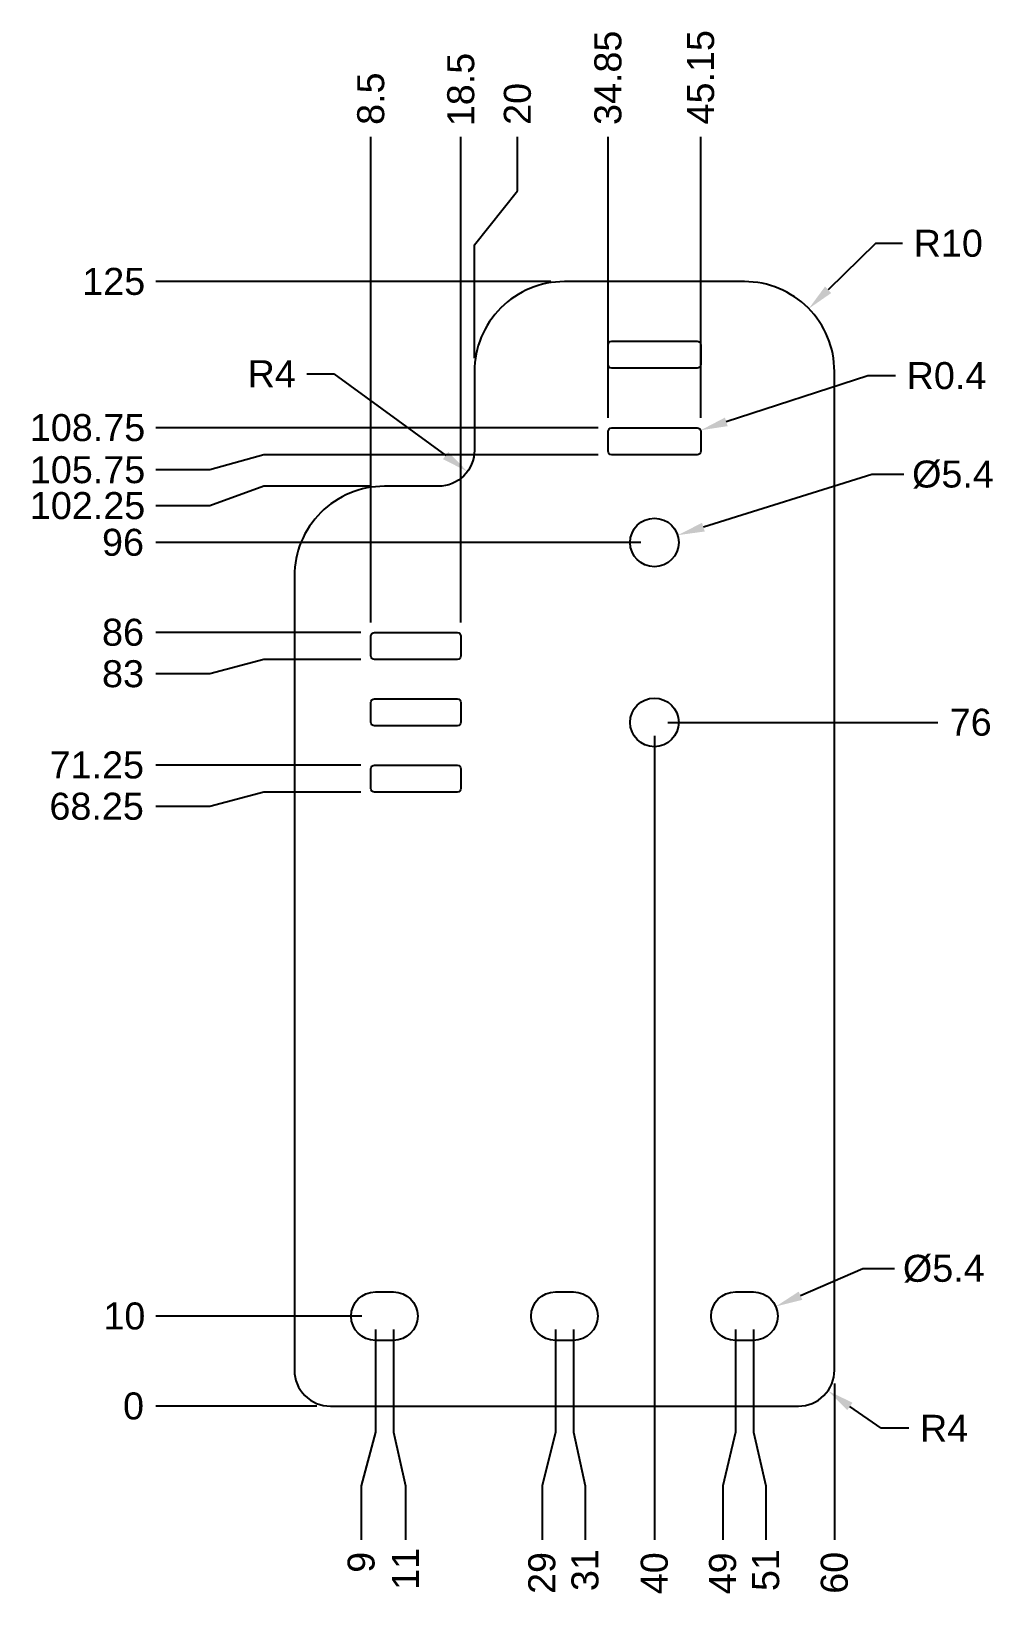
# Model space of a CAD drawing. Header units: millimetres. Extents: x -29 to 78, y -21 to 153.
import ezdxf

# ---------------------------------------------------------------- set-up
doc = ezdxf.new("R2010")
doc.units = ezdxf.units.MM
doc.layers.add('Dimensions', color=7, linetype='Continuous')
doc.layers.add('Parts', color=7, linetype='Continuous')
doc.styles.get("Standard").update_dxf_attribs({"font": 'arial.ttf'})
doc.dimstyles.new('Copy of Standard', dxfattribs={"dimtxt": 3, "dimasz": 3, "dimexe": 3, "dimexo": 1.5, "dimgap": 1.5, "dimtad": 0, "dimtoh": 1, "dimdsep": 46, "dimtxsty": 'Standard', "dimcen": 0, "dimadec": 0, "dimazin": 2, "dimtfac": 1, "dimtofl": 0, "dimtmove": 0, "dimatfit": 3, "dimfxl": 1, "dimtolj": 1, "dimtzin": 0, "dimarcsym": 0})

# ---------------------------------------------------------------- blocks, each defined once
blk = doc.blocks.new('*D1')
at = {"layer": 'Defpoints', "color": 0}
for p in [(-15.39, 0), (0, 0), (4, 0)]:
    blk.add_point(p, dxfattribs=at)
at = {"layer": 'Dimensions', "color": 0, "lineweight": -2}
blk.add_line((2.5, 0), (-15.39, 0), dxfattribs=at)
at = {"layer": 'Dimensions', "color": 0, "insert": (-17.87, 0), "char_height": 3, "attachment_point": 5}
blk.add_mtext('\\A1;0', dxfattribs=at)
blk = doc.blocks.new('*D2')
at = {"layer": 'Defpoints', "color": 0}
for p in [(-15.39, 108.75), (35.25, 108.75), (0, 0)]:
    blk.add_point(p, dxfattribs=at)
at = {"layer": 'Dimensions', "color": 0, "lineweight": -2}
blk.add_line((33.75, 108.75), (-15.39, 108.75), dxfattribs=at)
at = {"layer": 'Dimensions', "color": 0, "insert": (-22.98, 108.75), "char_height": 3, "attachment_point": 5}
blk.add_mtext('\\A1;108.75', dxfattribs=at)
blk = doc.blocks.new('*D3')
at = {"layer": 'Defpoints', "color": 0}
for p in [(35.25, 105.75), (-15.39, 104.07), (0, 0)]:
    blk.add_point(p, dxfattribs=at)
at = {"layer": 'Dimensions', "color": 0, "lineweight": -2}
for p, q in [((-3.39, 105.75), (-9.39, 104.07)), ((33.75, 105.75), (-3.39, 105.75)), ((-9.39, 104.07), (-15.39, 104.07))]:
    blk.add_line(p, q, dxfattribs=at)
at = {"layer": 'Dimensions', "color": 0, "insert": (-22.98, 104.07), "char_height": 3, "attachment_point": 5}
blk.add_mtext('\\A1;105.75', dxfattribs=at)
blk = doc.blocks.new('*D4')
at = {"layer": 'Defpoints', "color": 0}
for p in [(-15.39, 96), (40, 96), (0, 0)]:
    blk.add_point(p, dxfattribs=at)
at = {"layer": 'Dimensions', "color": 0, "lineweight": -2}
blk.add_line((38.5, 96), (-15.39, 96), dxfattribs=at)
at = {"layer": 'Dimensions', "color": 0, "insert": (-19.04, 96), "char_height": 3, "attachment_point": 5}
blk.add_mtext('\\A1;96', dxfattribs=at)
blk = doc.blocks.new('*D5')
at = {"layer": 'Defpoints', "color": 0}
for p in [(-15.39, 86), (8.9, 86), (0, 0)]:
    blk.add_point(p, dxfattribs=at)
at = {"layer": 'Dimensions', "color": 0, "lineweight": -2}
blk.add_line((7.4, 86), (-15.39, 86), dxfattribs=at)
at = {"layer": 'Dimensions', "color": 0, "insert": (-19.04, 86), "char_height": 3, "attachment_point": 5}
blk.add_mtext('\\A1;86', dxfattribs=at)
blk = doc.blocks.new('*D6')
at = {"layer": 'Defpoints', "color": 0}
for p in [(8.9, 83), (-15.39, 81.39), (0, 0)]:
    blk.add_point(p, dxfattribs=at)
at = {"layer": 'Dimensions', "color": 0, "lineweight": -2}
for p, q in [((-3.39, 83), (-9.39, 81.39)), ((7.4, 83), (-3.39, 83)), ((-9.39, 81.39), (-15.39, 81.39))]:
    blk.add_line(p, q, dxfattribs=at)
at = {"layer": 'Dimensions', "color": 0, "insert": (-19.04, 81.39), "char_height": 3, "attachment_point": 5}
blk.add_mtext('\\A1;83', dxfattribs=at)
blk = doc.blocks.new('*D7')
at = {"layer": 'Defpoints', "color": 0}
for p in [(-15.39, 71.25), (8.9, 71.25), (0, 0)]:
    blk.add_point(p, dxfattribs=at)
at = {"layer": 'Dimensions', "color": 0, "lineweight": -2}
blk.add_line((7.4, 71.25), (-15.39, 71.25), dxfattribs=at)
at = {"layer": 'Dimensions', "color": 0, "insert": (-21.95, 71.25), "char_height": 3, "attachment_point": 5}
blk.add_mtext('\\A1;71.25', dxfattribs=at)
blk = doc.blocks.new('*D8')
at = {"layer": 'Defpoints', "color": 0}
for p in [(8.9, 68.25), (-15.39, 66.66), (0, 0)]:
    blk.add_point(p, dxfattribs=at)
at = {"layer": 'Dimensions', "color": 0, "lineweight": -2}
for p, q in [((-3.39, 68.25), (-9.39, 66.66)), ((7.4, 68.25), (-3.39, 68.25)), ((-9.39, 66.66), (-15.39, 66.66))]:
    blk.add_line(p, q, dxfattribs=at)
at = {"layer": 'Dimensions', "color": 0, "insert": (-21.97, 66.66), "char_height": 3, "attachment_point": 5}
blk.add_mtext('\\A1;68.25', dxfattribs=at)
blk = doc.blocks.new('*D32')
at = {"layer": 'Defpoints', "color": 0}
for p in [(40, 76), (71.5, 76), (0, 0)]:
    blk.add_point(p, dxfattribs=at)
at = {"layer": 'Dimensions', "color": 0, "lineweight": -2}
blk.add_line((41.5, 76), (71.5, 76), dxfattribs=at)
at = {"layer": 'Dimensions', "color": 0, "insert": (75.14, 76), "char_height": 3, "attachment_point": 5}
blk.add_mtext('\\A1;76', dxfattribs=at)
blk = doc.blocks.new('*D10')
at = {"layer": 'Defpoints', "color": 0}
for p in [(-15.39, 10), (9, 10), (0, 0)]:
    blk.add_point(p, dxfattribs=at)
at = {"layer": 'Dimensions', "color": 0, "lineweight": -2}
blk.add_line((7.5, 10), (-15.39, 10), dxfattribs=at)
at = {"layer": 'Dimensions', "color": 0, "insert": (-18.89, 10), "char_height": 3, "attachment_point": 5}
blk.add_mtext('\\A1;10', dxfattribs=at)
blk = doc.blocks.new('*D11')
at = {"layer": 'Defpoints', "color": 0}
for p in [(-15.39, 125), (30, 125), (0, 0)]:
    blk.add_point(p, dxfattribs=at)
at = {"layer": 'Dimensions', "color": 0, "lineweight": -2}
blk.add_line((28.5, 125), (-15.39, 125), dxfattribs=at)
at = {"layer": 'Dimensions', "color": 0, "insert": (-20.07, 125), "char_height": 3, "attachment_point": 5}
blk.add_mtext('\\A1;125', dxfattribs=at)
blk = doc.blocks.new('*D12')
at = {"layer": 'Defpoints', "color": 0}
for p in [(9, 10), (0, 0), (7.43, -14.88)]:
    blk.add_point(p, dxfattribs=at)
at = {"layer": 'Dimensions', "color": 0, "lineweight": -2}
for p, q in [((9, 8.5), (9, -2.88)), ((9, -2.88), (7.43, -8.88)), ((7.43, -8.88), (7.43, -14.88))]:
    blk.add_line(p, q, dxfattribs=at)
at = {"layer": 'Dimensions', "color": 0, "insert": (7.43, -17.36), "char_height": 3, "attachment_point": 5, "rotation": 90}
blk.add_mtext('\\A1;9', dxfattribs=at)
blk = doc.blocks.new('*D13')
at = {"layer": 'Defpoints', "color": 0}
for p in [(11, 10), (0, 0), (12.35, -14.88)]:
    blk.add_point(p, dxfattribs=at)
at = {"layer": 'Dimensions', "color": 0, "lineweight": -2}
for p, q in [((11, 8.5), (11, -2.88)), ((11, -2.88), (12.35, -8.88)), ((12.35, -8.88), (12.35, -14.88))]:
    blk.add_line(p, q, dxfattribs=at)
at = {"layer": 'Dimensions', "color": 0, "insert": (12.35, -18.09), "char_height": 3, "attachment_point": 5, "rotation": 90}
blk.add_mtext('\\A1;11', dxfattribs=at)
blk = doc.blocks.new('*D14')
at = {"layer": 'Defpoints', "color": 0}
for p in [(29, 10), (0, 0), (27.51, -14.88)]:
    blk.add_point(p, dxfattribs=at)
at = {"layer": 'Dimensions', "color": 0, "lineweight": -2}
for p, q in [((29, 8.5), (29, -2.88)), ((29, -2.88), (27.51, -8.88)), ((27.51, -8.88), (27.51, -14.88))]:
    blk.add_line(p, q, dxfattribs=at)
at = {"layer": 'Dimensions', "color": 0, "insert": (27.51, -18.55), "char_height": 3, "attachment_point": 5, "rotation": 90}
blk.add_mtext('\\A1;29', dxfattribs=at)
blk = doc.blocks.new('*D15')
at = {"layer": 'Defpoints', "color": 0}
for p in [(31, 10), (0, 0), (32.3, -14.88)]:
    blk.add_point(p, dxfattribs=at)
at = {"layer": 'Dimensions', "color": 0, "lineweight": -2}
for p, q in [((31, 8.5), (31, -2.88)), ((31, -2.88), (32.3, -8.88)), ((32.3, -8.88), (32.3, -14.88))]:
    blk.add_line(p, q, dxfattribs=at)
at = {"layer": 'Dimensions', "color": 0, "insert": (32.3, -18.23), "char_height": 3, "attachment_point": 5, "rotation": 90}
blk.add_mtext('\\A1;31', dxfattribs=at)
blk = doc.blocks.new('*D16')
at = {"layer": 'Defpoints', "color": 0}
for p in [(49, 10), (0, 0), (47.59, -14.88)]:
    blk.add_point(p, dxfattribs=at)
at = {"layer": 'Dimensions', "color": 0, "lineweight": -2}
for p, q in [((49, 8.5), (49, -2.88)), ((49, -2.88), (47.59, -8.88)), ((47.59, -8.88), (47.59, -14.88))]:
    blk.add_line(p, q, dxfattribs=at)
at = {"layer": 'Dimensions', "color": 0, "insert": (47.59, -18.59), "char_height": 3, "attachment_point": 5, "rotation": 90}
blk.add_mtext('\\A1;49', dxfattribs=at)
blk = doc.blocks.new('*D17')
at = {"layer": 'Defpoints', "color": 0}
for p in [(51, 10), (0, 0), (52.38, -14.88)]:
    blk.add_point(p, dxfattribs=at)
at = {"layer": 'Dimensions', "color": 0, "lineweight": -2}
for p, q in [((51, 8.5), (51, -2.88)), ((51, -2.88), (52.38, -8.88)), ((52.38, -8.88), (52.38, -14.88))]:
    blk.add_line(p, q, dxfattribs=at)
at = {"layer": 'Dimensions', "color": 0, "insert": (52.38, -18.23), "char_height": 3, "attachment_point": 5, "rotation": 90}
blk.add_mtext('\\A1;51', dxfattribs=at)
blk = doc.blocks.new('*D18')
at = {"layer": 'Defpoints', "color": 0}
for p in [(60, 4), (0, 0), (60, -14.88)]:
    blk.add_point(p, dxfattribs=at)
at = {"layer": 'Dimensions', "color": 0, "lineweight": -2}
blk.add_line((60, 2.5), (60, -14.88), dxfattribs=at)
at = {"layer": 'Dimensions', "color": 0, "insert": (60, -18.53), "char_height": 3, "attachment_point": 5, "rotation": 90}
blk.add_mtext('\\A1;60', dxfattribs=at)
blk = doc.blocks.new('*D19')
at = {"layer": 'Defpoints', "color": 0}
for p in [(40, 76), (0, 0), (40, -14.88)]:
    blk.add_point(p, dxfattribs=at)
at = {"layer": 'Dimensions', "color": 0, "lineweight": -2}
blk.add_line((40, 74.5), (40, -14.88), dxfattribs=at)
at = {"layer": 'Dimensions', "color": 0, "insert": (40, -18.58), "char_height": 3, "attachment_point": 5, "rotation": 90}
blk.add_mtext('\\A1;40', dxfattribs=at)
blk = doc.blocks.new('*D20')
at = {"layer": 'Defpoints', "color": 0}
for p in [(18.5, 141.09), (18.5, 85.6), (0, 0)]:
    blk.add_point(p, dxfattribs=at)
at = {"layer": 'Dimensions', "color": 0, "lineweight": -2}
blk.add_line((18.5, 87.1), (18.5, 141.09), dxfattribs=at)
at = {"layer": 'Dimensions', "color": 0, "insert": (18.5, 146.35), "char_height": 3, "attachment_point": 5, "rotation": 90}
blk.add_mtext('\\A1;18.5', dxfattribs=at)
blk = doc.blocks.new('*D21')
at = {"layer": 'Defpoints', "color": 0}
for p in [(8.5, 141.09), (8.5, 85.6), (0, 0)]:
    blk.add_point(p, dxfattribs=at)
at = {"layer": 'Dimensions', "color": 0, "lineweight": -2}
blk.add_line((8.5, 87.1), (8.5, 141.09), dxfattribs=at)
at = {"layer": 'Dimensions', "color": 0, "insert": (8.5, 145.33), "char_height": 3, "attachment_point": 5, "rotation": 90}
blk.add_mtext('\\A1;8.5', dxfattribs=at)
blk = doc.blocks.new('*D22')
at = {"layer": 'Defpoints', "color": 0}
for p in [(45.15, 141.09), (45.15, 108.35), (0, 0)]:
    blk.add_point(p, dxfattribs=at)
at = {"layer": 'Dimensions', "color": 0, "lineweight": -2}
blk.add_line((45.15, 109.85), (45.15, 141.09), dxfattribs=at)
at = {"layer": 'Dimensions', "color": 0, "insert": (45.15, 147.71), "char_height": 3, "attachment_point": 5, "rotation": 90}
blk.add_mtext('\\A1;45.15', dxfattribs=at)
blk = doc.blocks.new('*D23')
at = {"layer": 'Defpoints', "color": 0}
for p in [(34.85, 141.09), (34.85, 108.35), (0, 0)]:
    blk.add_point(p, dxfattribs=at)
at = {"layer": 'Dimensions', "color": 0, "lineweight": -2}
blk.add_line((34.85, 109.85), (34.85, 141.09), dxfattribs=at)
at = {"layer": 'Dimensions', "color": 0, "insert": (34.85, 147.65), "char_height": 3, "attachment_point": 5, "rotation": 90}
blk.add_mtext('\\A1;34.85', dxfattribs=at)
blk = doc.blocks.new('*D24')
at = {"layer": 'Defpoints', "color": 0}
for p in [(42.58, 96.81), (37.42, 95.19)]:
    blk.add_point(p, dxfattribs=at)
at = {"layer": 'Dimensions', "color": 0, "lineweight": -2}
for p, q in [((64.17, 103.55), (45.44, 97.7)), ((67.71, 103.55), (64.17, 103.55))]:
    blk.add_line(p, q, dxfattribs=at)
at = {"layer": 'Dimensions', "color": 0}
blk.add_solid([(45.29, 98.18), (45.59, 97.22), (42.58, 96.81)], dxfattribs=at)
at = {"layer": 'Dimensions', "color": 0, "insert": (73.17, 103.55), "char_height": 3, "attachment_point": 5}
blk.add_mtext('\\A1;%%c5.4', dxfattribs=at)
blk = doc.blocks.new('*D25')
at = {"layer": 'Defpoints', "color": 0}
for p in [(53.48, 11.07), (48.52, 8.93)]:
    blk.add_point(p, dxfattribs=at)
at = {"layer": 'Dimensions', "color": 0, "lineweight": -2}
for p, q in [((63.15, 15.26), (56.23, 12.27)), ((66.69, 15.26), (63.15, 15.26))]:
    blk.add_line(p, q, dxfattribs=at)
at = {"layer": 'Dimensions', "color": 0}
blk.add_solid([(56.03, 12.73), (56.43, 11.81), (53.48, 11.07)], dxfattribs=at)
at = {"layer": 'Dimensions', "color": 0, "insert": (72.15, 15.26), "char_height": 3, "attachment_point": 5}
blk.add_mtext('\\A1;%%c5.4', dxfattribs=at)
blk = doc.blocks.new('*D26')
at = {"layer": 'Defpoints', "color": 0}
for p in [(57.15, 121.99), (50, 115)]:
    blk.add_point(p, dxfattribs=at)
at = {"layer": 'Dimensions', "color": 0, "lineweight": -2}
for p, q in [((64.57, 129.24), (59.3, 124.09)), ((67.57, 129.24), (64.57, 129.24))]:
    blk.add_line(p, q, dxfattribs=at)
at = {"layer": 'Dimensions', "color": 0}
blk.add_solid([(58.95, 124.44), (59.65, 123.73), (57.15, 121.99)], dxfattribs=at)
at = {"layer": 'Dimensions', "color": 0, "insert": (72.65, 129.24), "char_height": 3, "attachment_point": 5}
blk.add_mtext('\\A1;R10', dxfattribs=at)
blk = doc.blocks.new('*D27')
at = {"layer": 'Defpoints', "color": 0}
for p in [(56, 4), (59.27, 1.7)]:
    blk.add_point(p, dxfattribs=at)
at = {"layer": 'Dimensions', "color": 0, "lineweight": -2}
for p, q in [((65.19, -2.47), (61.72, -0.03)), ((68.28, -2.47), (65.19, -2.47))]:
    blk.add_line(p, q, dxfattribs=at)
at = {"layer": 'Dimensions', "color": 0}
blk.add_solid([(62.01, 0.38), (61.43, -0.44), (59.27, 1.7)], dxfattribs=at)
at = {"layer": 'Dimensions', "color": 0, "insert": (72.19, -2.47), "char_height": 3, "attachment_point": 5}
blk.add_mtext('\\A1;R4', dxfattribs=at)
blk = doc.blocks.new('*D28')
at = {"layer": 'Defpoints', "color": 0}
for p in [(10, 102.25), (-15.39, 100.08), (0, 0)]:
    blk.add_point(p, dxfattribs=at)
at = {"layer": 'Dimensions', "color": 0, "lineweight": -2}
for p, q in [((-3.39, 102.25), (-9.39, 100.08)), ((8.5, 102.25), (-3.39, 102.25)), ((-9.39, 100.08), (-15.39, 100.08))]:
    blk.add_line(p, q, dxfattribs=at)
at = {"layer": 'Dimensions', "color": 0, "insert": (-22.98, 100.08), "char_height": 3, "attachment_point": 5}
blk.add_mtext('\\A1;102.25', dxfattribs=at)
blk = doc.blocks.new('*D29')
at = {"layer": 'Defpoints', "color": 0}
for p in [(24.79, 141.09), (20, 115), (0, 0)]:
    blk.add_point(p, dxfattribs=at)
at = {"layer": 'Dimensions', "color": 0, "lineweight": -2}
for p, q in [((24.79, 135.09), (24.79, 141.09)), ((20, 129.09), (24.79, 135.09)), ((20, 116.5), (20, 129.09))]:
    blk.add_line(p, q, dxfattribs=at)
at = {"layer": 'Dimensions', "color": 0, "insert": (24.79, 144.75), "char_height": 3, "attachment_point": 5, "rotation": 90}
blk.add_mtext('\\A1;20', dxfattribs=at)
blk = doc.blocks.new('*D30')
at = {"layer": 'Defpoints', "color": 0}
for p in [(16, 106.25), (19.23, 103.88)]:
    blk.add_point(p, dxfattribs=at)
at = {"layer": 'Dimensions', "color": 0, "lineweight": -2}
for p, q in [((1.39, 114.76), (4.39, 114.76)), ((4.39, 114.76), (16.81, 105.66))]:
    blk.add_line(p, q, dxfattribs=at)
at = {"layer": 'Dimensions', "color": 0}
blk.add_solid([(16.51, 105.26), (17.1, 106.06), (19.23, 103.88)], dxfattribs=at)
at = {"layer": 'Dimensions', "color": 0, "insert": (-2.52, 114.76), "char_height": 3, "attachment_point": 5}
blk.add_mtext('\\A1;R4', dxfattribs=at)
blk = doc.blocks.new('*D31')
at = {"layer": 'Defpoints', "color": 0}
for p in [(44.75, 108.35), (45.13, 108.47)]:
    blk.add_point(p, dxfattribs=at)
at = {"layer": 'Dimensions', "color": 0, "lineweight": -2}
for p, q in [((63.7, 114.53), (47.98, 109.4)), ((66.79, 114.53), (63.7, 114.53))]:
    blk.add_line(p, q, dxfattribs=at)
at = {"layer": 'Dimensions', "color": 0}
blk.add_solid([(47.83, 109.88), (48.14, 108.93), (45.13, 108.47)], dxfattribs=at)
at = {"layer": 'Dimensions', "color": 0, "insert": (72.45, 114.53), "char_height": 3, "attachment_point": 5}
blk.add_mtext('\\A1;R0.4', dxfattribs=at)

msp = doc.modelspace()

# ---------------------------------------------------------------- linework, layer by layer
at = {"layer": 'Parts'}
for points in [[(16, 102.25), (10, 102.25, 0.4142136), (0, 92.25), (0, 4, 0.4142136), (4, 0), (56, 0, 0.4142136), (60, 4), (60, 115, 0.4142136), (50, 125), (30, 125, 0.4142136), (20, 115), (20, 106.25, -0.4142136)], [(44.75, 115.38), (35.25, 115.38, -0.4142136), (34.85, 115.78), (34.85, 117.98, -0.4142136), (35.25, 118.38), (44.75, 118.38, -0.4142136), (45.15, 117.98), (45.15, 115.78, -0.4142136)], [(44.75, 105.75), (35.25, 105.75, -0.4142136), (34.85, 106.15), (34.85, 108.35, -0.4142136), (35.25, 108.75), (44.75, 108.75, -0.4142136), (45.15, 108.35), (45.15, 106.15, -0.4142136)], [(18.1, 83), (8.9, 83, -0.4142136), (8.5, 83.4), (8.5, 85.6, -0.4142136), (8.9, 86), (18.1, 86, -0.4142136), (18.5, 85.6), (18.5, 83.4, -0.4142136)], [(18.1, 75.62), (8.9, 75.62, -0.4142136), (8.5, 76.02), (8.5, 78.22, -0.4142136), (8.9, 78.62), (18.1, 78.62, -0.4142136), (18.5, 78.22), (18.5, 76.02, -0.4142136)], [(18.1, 68.25), (8.9, 68.25, -0.4142136), (8.5, 68.65), (8.5, 70.85, -0.4142136), (8.9, 71.25), (18.1, 71.25, -0.4142136), (18.5, 70.85), (18.5, 68.65, -0.4142136)], [(11, 7.3), (9, 7.3, -1), (9, 12.7), (11, 12.7, -1)], [(31, 7.3), (29, 7.3, -1), (29, 12.7), (31, 12.7, -1)], [(51, 7.3), (49, 7.3, -1), (49, 12.7), (51, 12.7, -1)]]:
    msp.add_lwpolyline(points, format="xyb", close=True, dxfattribs=at)
for centre in [(40, 96), (40, 76)]:
    msp.add_circle(centre, 2.7, dxfattribs=at)

# ---------------------------------------------------------------- dimensions: what is measured, and where the dimension line sits
at = {"layer": 'Dimensions'}
for feature_location, offset, dtype, picture, middle in [((45.15, 108.35), (0, 32.736), 1, '*D22', (45.15, 147.713)), ((34.85, 108.35), (0, 32.736), 1, '*D23', (34.85, 147.652)), ((18.5, 85.6), (0, 55.486), 1, '*D20', (18.5, 146.348)), ((8.5, 85.6), (0, 55.486), 1, '*D21', (8.5, 145.327)), ((20, 115), (4.794, 26.086), 1, '*D29', (24.794, 144.752)), ((30, 125), (-45.395, 0), 0, '*D11', (-20.075, 125)), ((35.25, 108.75), (-50.645, 0), 0, '*D2', (-22.985, 108.75)), ((35.25, 105.75), (-50.645, -1.678), 0, '*D3', (-22.985, 104.072)), ((10, 102.25), (-25.395, -2.166), 0, '*D28', (-22.985, 100.084)), ((40, 96), (-55.395, 0), 0, '*D4', (-19.041, 96)), ((8.9, 86), (-24.295, 0), 0, '*D5', (-19.043, 86)), ((8.9, 83), (-24.295, -1.612), 0, '*D6', (-19.043, 81.388)), ((40, 76), (31.503, 0), 0, '*D32', (75.138, 76)), ((40, 76), (0, -90.877), 1, '*D19', (40, -18.578)), ((8.9, 71.25), (-24.295, 0), 0, '*D7', (-21.95, 71.25)), ((8.9, 68.25), (-24.295, -1.592), 0, '*D8', (-21.971, 66.658)), ((9, 10), (-24.395, 0), 0, '*D10', (-18.894, 10)), ((9, 10), (-1.572, -24.877), 1, '*D12', (7.428, -17.363)), ((11, 10), (1.351, -24.877), 1, '*D13', (12.351, -18.093)), ((29, 10), (-1.491, -24.877), 1, '*D14', (27.509, -18.552)), ((31, 10), (1.303, -24.877), 1, '*D15', (32.303, -18.233)), ((49, 10), (-1.409, -24.877), 1, '*D16', (47.591, -18.587)), ((51, 10), (1.385, -24.877), 1, '*D17', (52.385, -18.234)), ((60, 4), (0, -18.877), 1, '*D18', (60, -18.527)), ((4, 0), (-19.394880181, 0), 0, '*D1', (-17.871380181, 0))]:
    dim = msp.add_ordinate_dim(feature_location=feature_location, offset=offset, dtype=dtype, origin=(0, 0), dimstyle='Copy of Standard', dxfattribs=at)
    dim.commit()
    dim.dimension.update_dxf_attribs({"geometry": picture, "text_midpoint": middle})
for center, mpoint, picture, middle in [((50, 115), (57.153, 121.989), '*D26', (72.649, 129.241)), ((44.75, 108.35), (45.13, 108.474), '*D31', (72.446, 114.532)), ((56, 4), (59.27, 1.696), '*D27', (72.187, -2.474))]:
    dim = msp.add_radius_dim(center=center, mpoint=mpoint, dimstyle='Copy of Standard', dxfattribs=at)
    dim.commit()
    dim.dimension.update_dxf_attribs({"geometry": picture, "text_midpoint": middle, "dimtype": 132})
dim = msp.add_radius_dim(center=(16, 106.25), mpoint=(19.225, 103.884), dimstyle='Copy of Standard', override={"dimtmove": 1}, dxfattribs=at)
dim.commit()
dim.dimension.update_dxf_attribs({"geometry": '*D30', "text_midpoint": (4.393, 114.765), "dimtype": 132})
for p1, p2, picture, middle in [((37.423, 95.195), (42.577, 96.805), '*D24', (73.167, 103.55)), ((48.523, 8.926), (53.477, 11.074), '*D25', (72.147, 15.265))]:
    dim = msp.add_diameter_dim_2p(p1=p1, p2=p2, dimstyle='Copy of Standard', dxfattribs=at)
    dim.commit()
    dim.dimension.update_dxf_attribs({"geometry": picture, "text_midpoint": middle, "dimtype": 131})

doc.saveas('drawing.dxf')
